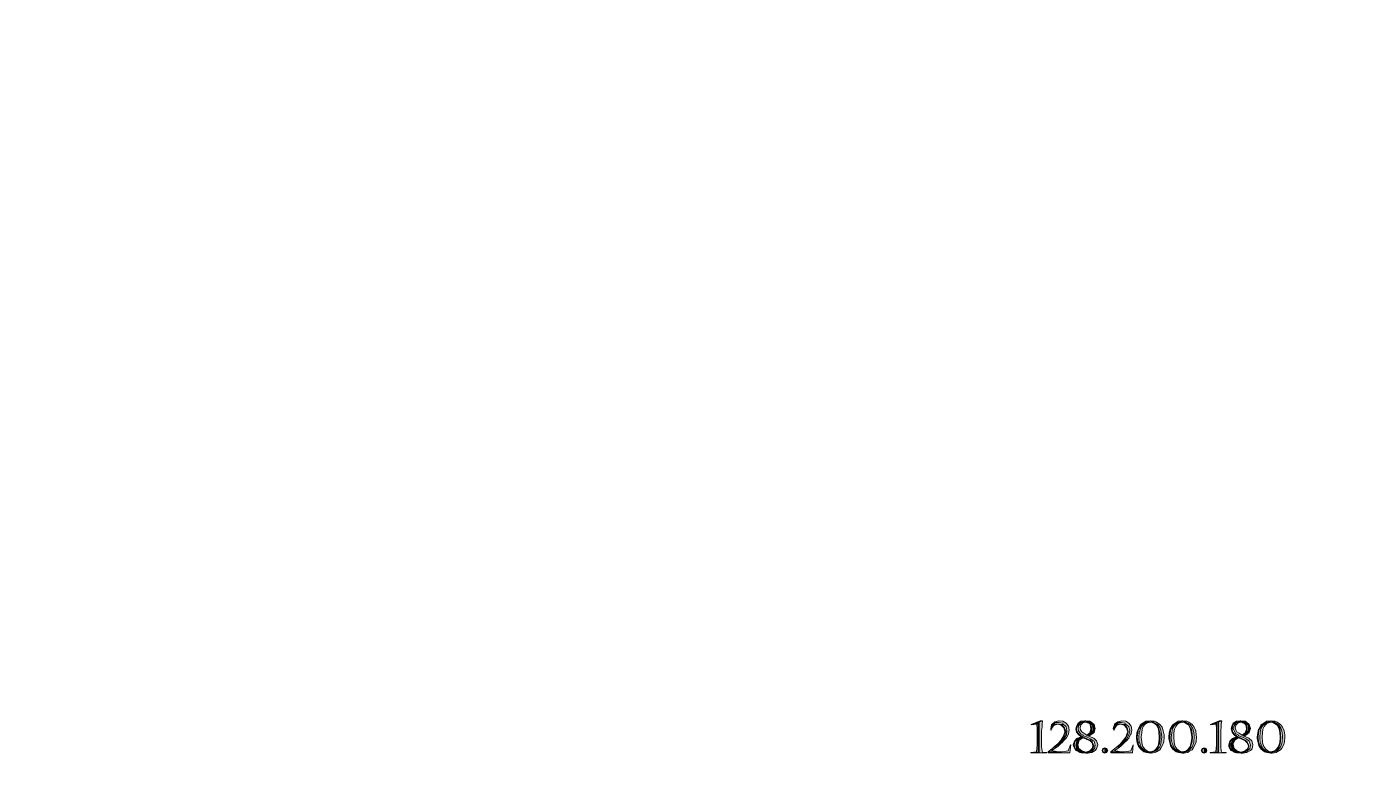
# Model space of a CAD drawing. Header units: inches. Extents: x -55000 to 163233, y -55008 to 54992.
# Drawn here: x 8183 to 11078, y -13892 to -12268 of the extents above; entities that cross this region are included whole.
import ezdxf

# ---------------------------------------------------------------- set-up
doc = ezdxf.new("R2010")
doc.units = ezdxf.units.IN
doc.header["$MEASUREMENT"] = 0
doc.linetypes.add('ACAD_ISO07W100', pattern=[3, 0, -3])
doc.layers.get('0').update_dxf_attribs({"color": 20, "linetype": 'ACAD_ISO07W100'})
doc.layers.add('L10D0 Abs', color=4, linetype='Continuous')

msp = doc.modelspace()

# ---------------------------------------------------------------- hatches: boundary and pattern name
at = {"layer": 'L10D0 Abs', "transparency": 33554483}
h = msp.add_hatch(color=256, dxfattribs=at)
h.dxf.hatch_style = 1
h.paths.add_polyline_path([(10373.34833, -13764.41294), (10366.44692, -13767.00096), (10366.44692, -13831.70168), (10363.85889, -13831.70168), (10348.33072, -13832.56435), (10348.33072, -13833.42703), (10382.83777, -13833.42703), (10382.83777, -13832.56435), (10373.34833, -13831.70168), (10372.48565, -13829.11365), (10371.62298, -13820.48689), (10371.62298, -13810.99745), (10371.62298, -13798.05731), (10371.62298, -13795.46928), (10371.62298, -13785.97984), (10372.48565, -13777.35308), (10372.48565, -13771.31434)])
h = msp.add_hatch(color=256, dxfattribs=at)
h.dxf.hatch_style = 1
h.paths.add_polyline_path([(10363.85889, -13767.86364), (10361.27086, -13771.31434), (10362.13354, -13780.80378), (10362.13354, -13789.43054), (10362.13354, -13801.50801), (10362.13354, -13806.68407), (10362.13354, -13816.17351), (10361.27086, -13823.07492), (10360.40819, -13830.839), (10348.33072, -13832.56435), (10363.85889, -13831.70168)], flags=17)
h = msp.add_hatch(color=256, dxfattribs=at)
h.dxf.hatch_style = 1
h.paths.add_polyline_path([(10373.34833, -13764.41294), (10368.17227, -13764.41294), (10349.1934, -13772.17702), (10349.1934, -13773.0397), (10361.27086, -13771.31434), (10363.85889, -13767.86364), (10366.44692, -13767.00096)], flags=17)
h = msp.add_hatch(color=256, dxfattribs=at)
h.dxf.hatch_style = 1
h.paths.add_polyline_path([(10406.9927, -13770.45167), (10406.9927, -13771.31434), (10413.89411, -13773.90237), (10419.07017, -13779.07843), (10421.6582, -13787.70519), (10420.79552, -13791.1559), (10417.34482, -13799.78266), (10413.03143, -13806.68407), (10406.13003, -13813.58548), (10400.09129, -13818.76154), (10394.91524, -13823.93759), (10389.73918, -13827.3883), (10385.4258, -13830.839), (10414.75679, -13830.839), (10406.9927, -13830.839), (10400.95397, -13829.97633), (10396.64059, -13829.11365), (10393.18988, -13828.25097), (10400.09129, -13823.93759), (10400.95397, -13820.48689), (10406.9927, -13814.44815), (10413.03143, -13808.40942), (10415.61946, -13804.95872), (10420.79552, -13797.19463), (10421.6582, -13795.46928), (10423.38355, -13787.70519), (10423.38355, -13786.84252), (10420.79552, -13779.07843), (10414.75679, -13772.17702)])
h = msp.add_hatch(color=256, dxfattribs=at)
h.dxf.hatch_style = 1
h.paths.add_polyline_path([(10400.09129, -13766.13829), (10394.05256, -13771.31434), (10393.18988, -13772.17702), (10391.46453, -13780.80378), (10393.18988, -13777.35308), (10394.05256, -13775.62773), (10400.09129, -13769.58899), (10407.85538, -13767.86364)])
h = msp.add_hatch(color=256, dxfattribs=at)
h.dxf.hatch_style = 1
h.paths.add_polyline_path([(10406.9927, -13770.45167), (10399.22862, -13772.17702), (10394.05256, -13777.35308), (10393.18988, -13777.35308), (10391.46453, -13780.80378), (10391.46453, -13782.52914), (10391.46453, -13784.25449), (10392.32721, -13784.25449), (10392.32721, -13782.52914), (10396.64059, -13775.62773), (10398.36594, -13773.90237), (10406.9927, -13771.31434)], flags=17)
h = msp.add_hatch(color=256, dxfattribs=at)
h.dxf.hatch_style = 1
h.paths.add_polyline_path([(10409.58073, -13764.41294), (10408.71805, -13764.41294), (10400.09129, -13766.13829), (10407.85538, -13767.86364), (10416.48214, -13769.58899), (10417.34482, -13770.45167), (10423.38355, -13776.4904), (10424.24623, -13777.35308), (10425.97158, -13785.97984), (10425.1089, -13793.74393), (10425.1089, -13794.6066), (10419.93284, -13802.37069), (10419.07017, -13804.09604), (10413.03143, -13810.99745), (10408.71805, -13814.44815), (10400.95397, -13820.48689), (10400.09129, -13823.93759), (10406.9927, -13818.76154), (10410.44341, -13815.31083), (10417.34482, -13809.2721), (10418.20749, -13808.40942), (10424.24623, -13801.50801), (10425.1089, -13800.64534), (10429.42228, -13792.88125), (10429.42228, -13792.01857), (10431.14763, -13783.39181), (10429.42228, -13775.62773), (10424.24623, -13769.58899), (10417.34482, -13765.27561)])
h = msp.add_hatch(color=256, dxfattribs=at)
h.dxf.hatch_style = 1
h.paths.add_polyline_path([(10464.79201, -13764.41294), (10456.16524, -13765.27561), (10450.12651, -13769.58899), (10446.67581, -13775.62773), (10444.95045, -13781.66646), (10446.67581, -13788.56787), (10450.98919, -13793.74393), (10457.02792, -13798.91998), (10456.16524, -13798.91998), (10457.8906, -13799.78266), (10458.75327, -13799.78266), (10460.47863, -13800.64534), (10467.38003, -13804.09604), (10476.0068, -13807.54674), (10480.32018, -13811.86013), (10482.04553, -13817.89886), (10480.32018, -13823.93759), (10475.14412, -13829.11365), (10466.51736, -13831.70168), (10472.55609, -13831.70168), (10480.32018, -13827.3883), (10481.18285, -13826.52562), (10483.77088, -13817.89886), (10483.77088, -13817.03618), (10480.32018, -13809.2721), (10476.0068, -13805.82139), (10467.38003, -13802.37069), (10466.51736, -13801.50801), (10458.75327, -13798.05731), (10451.85186, -13792.88125), (10448.40116, -13787.70519), (10446.67581, -13781.66646), (10446.67581, -13780.80378), (10450.12651, -13772.17702), (10457.02792, -13767.00096), (10464.79201, -13765.27561)])
h = msp.add_hatch(color=256, dxfattribs=at)
h.dxf.hatch_style = 1
h.paths.add_polyline_path([(10464.79201, -13765.27561), (10463.92933, -13766.13829), (10456.16524, -13768.72632), (10450.98919, -13774.76505), (10450.12651, -13780.80378), (10450.98919, -13785.97984), (10455.30257, -13792.01857), (10461.3413, -13795.46928), (10461.3413, -13796.33195), (10469.96806, -13799.78266), (10477.73215, -13804.09604), (10482.90821, -13807.54674), (10484.63356, -13808.40942), (10487.22159, -13817.03618), (10485.49623, -13823.93759), (10480.32018, -13829.97633), (10478.59483, -13830.839), (10469.96806, -13832.56435), (10461.3413, -13832.56435), (10457.02792, -13833.42703), (10466.51736, -13834.28971), (10470.83074, -13834.28971), (10479.4575, -13832.56435), (10487.22159, -13828.25097), (10489.80962, -13824.80027), (10492.39764, -13816.17351), (10492.39764, -13815.31083), (10489.80962, -13807.54674), (10483.77088, -13801.50801), (10482.04553, -13800.64534), (10473.41877, -13797.19463), (10470.83074, -13796.33195), (10470.83074, -13795.46928), (10469.10539, -13795.46928), (10462.20398, -13791.1559), (10457.8906, -13787.70519), (10455.30257, -13783.39181), (10454.43989, -13779.07843), (10456.16524, -13773.0397), (10460.47863, -13768.72632), (10466.51736, -13767.00096), (10469.10539, -13766.13829), (10469.10539, -13765.27561)])
h = msp.add_hatch(color=256, dxfattribs=at)
h.dxf.hatch_style = 1
h.paths.add_polyline_path([(10466.51736, -13764.41294), (10464.79201, -13764.41294), (10464.79201, -13765.27561), (10469.10539, -13765.27561), (10471.69342, -13766.13829), (10478.59483, -13770.45167), (10480.32018, -13773.0397), (10482.90821, -13781.66646), (10482.90821, -13784.25449), (10478.59483, -13791.1559), (10470.83074, -13796.33195), (10473.41877, -13797.19463), (10476.0068, -13795.46928), (10483.77088, -13790.29322), (10484.63356, -13789.43054), (10487.22159, -13780.80378), (10484.63356, -13772.17702), (10477.73215, -13766.13829), (10475.14412, -13765.27561)])
h = msp.add_hatch(color=256, dxfattribs=at)
h.dxf.hatch_style = 1
h.paths.add_polyline_path([(10469.10539, -13766.13829), (10466.51736, -13767.00096), (10467.38003, -13767.00096), (10475.14412, -13770.45167), (10476.0068, -13773.0397), (10477.73215, -13781.66646), (10477.73215, -13782.52914), (10475.14412, -13790.29322), (10469.10539, -13795.46928), (10470.83074, -13795.46928), (10476.0068, -13792.01857), (10478.59483, -13787.70519), (10479.4575, -13781.66646), (10479.4575, -13779.94111), (10476.86947, -13771.31434), (10476.0068, -13770.45167)], flags=17)
h = msp.add_hatch(color=256, dxfattribs=at)
h.dxf.hatch_style = 1
h.paths.add_polyline_path([(10541.57019, -13770.45167), (10541.57019, -13771.31434), (10549.33427, -13773.90237), (10554.51033, -13779.07843), (10557.09836, -13787.70519), (10556.23568, -13791.1559), (10552.78498, -13799.78266), (10547.60892, -13806.68407), (10541.57019, -13813.58548), (10535.53145, -13818.76154), (10529.49272, -13823.93759), (10525.17934, -13827.3883), (10520.86596, -13830.839), (10549.33427, -13830.839), (10541.57019, -13830.839), (10535.53145, -13829.97633), (10531.21807, -13829.11365), (10528.63004, -13828.25097), (10535.53145, -13823.93759), (10536.39413, -13820.48689), (10535.53145, -13820.48689), (10542.43286, -13814.44815), (10548.4716, -13808.40942), (10551.05962, -13804.95872), (10555.37301, -13797.19463), (10556.23568, -13795.46928), (10557.96103, -13787.70519), (10557.96103, -13786.84252), (10556.23568, -13779.07843), (10550.19695, -13772.17702)])
h = msp.add_hatch(color=256, dxfattribs=at)
h.dxf.hatch_style = 1
h.paths.add_polyline_path([(10535.53145, -13766.13829), (10528.63004, -13771.31434), (10528.63004, -13772.17702), (10526.04202, -13780.80378), (10528.63004, -13777.35308), (10529.49272, -13775.62773), (10535.53145, -13769.58899), (10543.29554, -13767.86364)])
h = msp.add_hatch(color=256, dxfattribs=at)
h.dxf.hatch_style = 1
h.paths.add_polyline_path([(10541.57019, -13770.45167), (10533.8061, -13772.17702), (10528.63004, -13777.35308), (10526.04202, -13780.80378), (10526.90469, -13782.52914), (10526.90469, -13784.25449), (10527.76737, -13784.25449), (10527.76737, -13782.52914), (10532.08075, -13775.62773), (10533.8061, -13773.90237), (10541.57019, -13771.31434)], flags=17)
h = msp.add_hatch(color=256, dxfattribs=at)
h.dxf.hatch_style = 1
h.paths.add_polyline_path([(10544.15822, -13764.41294), (10535.53145, -13766.13829), (10543.29554, -13767.86364), (10551.05962, -13769.58899), (10551.9223, -13770.45167), (10558.82371, -13776.4904), (10559.68639, -13777.35308), (10561.41174, -13785.97984), (10559.68639, -13793.74393), (10559.68639, -13794.6066), (10555.37301, -13802.37069), (10554.51033, -13804.09604), (10547.60892, -13810.99745), (10543.29554, -13814.44815), (10536.39413, -13820.48689), (10535.53145, -13823.93759), (10542.43286, -13818.76154), (10545.88357, -13815.31083), (10551.9223, -13809.2721), (10553.64765, -13808.40942), (10559.68639, -13801.50801), (10559.68639, -13800.64534), (10563.99977, -13792.88125), (10564.86244, -13792.01857), (10565.72512, -13783.39181), (10564.86244, -13775.62773), (10559.68639, -13769.58899), (10552.78498, -13765.27561)])
h = msp.add_hatch(color=256, dxfattribs=at)
h.dxf.hatch_style = 1
h.paths.add_polyline_path([(10605.40822, -13764.41294), (10595.91879, -13765.27561), (10594.19343, -13766.13829), (10586.42935, -13771.31434), (10583.84132, -13773.90237), (10579.52794, -13782.52914), (10576.93991, -13790.29322), (10576.07723, -13799.78266), (10576.07723, -13803.23336), (10577.80259, -13811.86013), (10580.39062, -13819.62421), (10585.56667, -13825.66294), (10591.60541, -13830.839), (10597.64414, -13832.56435), (10606.2709, -13834.28971), (10607.99625, -13834.28971), (10603.68287, -13833.42703), (10597.64414, -13831.70168), (10589.88005, -13828.25097), (10585.56667, -13823.93759), (10581.25329, -13817.03618), (10578.66526, -13809.2721), (10577.80259, -13799.78266), (10578.66526, -13790.29322), (10580.39062, -13782.52914), (10582.97864, -13779.07843), (10588.1547, -13772.17702), (10588.1547, -13771.31434), (10595.91879, -13767.00096), (10603.68287, -13765.27561)])
h = msp.add_hatch(color=256, dxfattribs=at)
h.dxf.hatch_style = 1
h.paths.add_polyline_path([(10606.2709, -13764.41294), (10605.40822, -13764.41294), (10603.68287, -13765.27561), (10603.68287, -13766.13829), (10602.8202, -13766.13829), (10594.19343, -13769.58899), (10587.29202, -13774.76505), (10584.704, -13780.80378), (10582.11597, -13789.43054), (10581.25329, -13799.78266), (10581.25329, -13802.37069), (10582.11597, -13810.99745), (10582.97864, -13812.7228), (10586.42935, -13821.34956), (10587.29202, -13822.21224), (10593.33076, -13828.25097), (10595.05611, -13829.11365), (10603.68287, -13832.56435), (10603.68287, -13833.42703), (10607.99625, -13832.56435), (10607.99625, -13831.70168), (10611.44696, -13830.839), (10606.2709, -13830.839), (10601.95752, -13830.839), (10594.19343, -13825.66294), (10589.88005, -13819.62421), (10587.29202, -13811.86013), (10587.29202, -13809.2721), (10586.42935, -13799.78266), (10586.42935, -13798.91998), (10587.29202, -13790.29322), (10588.1547, -13782.52914), (10590.74273, -13776.4904), (10594.19343, -13772.17702), (10597.64414, -13769.58899), (10606.2709, -13767.00096), (10607.99625, -13766.13829), (10607.99625, -13765.27561), (10614.89766, -13765.27561)])
h = msp.add_hatch(color=256, dxfattribs=at)
h.dxf.hatch_style = 1
h.paths.add_polyline_path([(10614.89766, -13765.27561), (10607.99625, -13765.27561), (10611.44696, -13766.13829), (10619.21104, -13770.45167), (10621.79907, -13772.17702), (10626.97513, -13779.94111), (10627.83781, -13781.66646), (10629.56316, -13789.43054), (10630.42583, -13798.91998), (10630.42583, -13799.78266), (10629.56316, -13808.40942), (10629.56316, -13810.13477), (10626.97513, -13818.76154), (10626.11245, -13820.48689), (10620.07372, -13827.3883), (10616.62301, -13829.97633), (10607.99625, -13832.56435), (10603.68287, -13833.42703), (10607.99625, -13834.28971), (10616.62301, -13832.56435), (10619.21104, -13830.839), (10626.11245, -13826.52562), (10628.70048, -13823.07492), (10633.01386, -13815.31083), (10634.73921, -13809.2721), (10635.60189, -13799.78266), (10635.60189, -13794.6066), (10633.87654, -13785.97984), (10631.28851, -13778.21575), (10626.11245, -13772.17702), (10619.21104, -13767.00096)])
h = msp.add_hatch(color=256, dxfattribs=at)
h.dxf.hatch_style = 1
h.paths.add_polyline_path([(10607.99625, -13766.13829), (10606.2709, -13767.00096), (10609.72161, -13767.86364), (10617.48569, -13772.17702), (10619.21104, -13773.90237), (10623.52442, -13782.52914), (10624.3871, -13789.43054), (10625.24978, -13798.91998), (10625.24978, -13801.50801), (10624.3871, -13810.13477), (10624.3871, -13810.99745), (10621.79907, -13819.62421), (10617.48569, -13825.66294), (10614.03499, -13829.11365), (10606.2709, -13830.839), (10611.44696, -13830.839), (10618.34837, -13826.52562), (10620.9364, -13823.93759), (10625.24978, -13816.17351), (10626.11245, -13809.2721), (10626.97513, -13799.78266), (10626.97513, -13792.88125), (10625.24978, -13784.25449), (10624.3871, -13780.80378), (10620.07372, -13773.0397), (10616.62301, -13769.58899)], flags=17)
h = msp.add_hatch(color=256, dxfattribs=at)
h.dxf.hatch_style = 1
h.paths.add_polyline_path([(10674.42232, -13764.41294), (10665.79556, -13765.27561), (10664.07021, -13766.13829), (10656.30612, -13771.31434), (10653.71809, -13773.90237), (10648.54203, -13782.52914), (10646.81668, -13790.29322), (10645.95401, -13799.78266), (10645.95401, -13803.23336), (10647.67936, -13811.86013), (10650.26739, -13819.62421), (10654.58077, -13825.66294), (10661.48218, -13830.839), (10666.65823, -13832.56435), (10675.285, -13834.28971), (10677.87302, -13834.28971), (10673.55964, -13833.42703), (10667.52091, -13831.70168), (10659.75682, -13828.25097), (10655.44344, -13823.93759), (10651.13006, -13817.03618), (10648.54203, -13809.2721), (10647.67936, -13799.78266), (10648.54203, -13790.29322), (10650.26739, -13782.52914), (10651.99274, -13779.07843), (10657.1688, -13772.17702), (10658.03147, -13771.31434), (10665.79556, -13767.00096), (10673.55964, -13765.27561)])
h = msp.add_hatch(color=256, dxfattribs=at)
h.dxf.hatch_style = 1
h.paths.add_polyline_path([(10676.14767, -13764.41294), (10674.42232, -13764.41294), (10673.55964, -13765.27561), (10673.55964, -13766.13829), (10671.83429, -13766.13829), (10664.07021, -13769.58899), (10657.1688, -13774.76505), (10653.71809, -13780.80378), (10651.99274, -13789.43054), (10651.13006, -13799.78266), (10651.13006, -13802.37069), (10651.99274, -13810.99745), (10652.85541, -13812.7228), (10656.30612, -13821.34956), (10656.30612, -13822.21224), (10663.20753, -13828.25097), (10664.93288, -13829.11365), (10673.55964, -13832.56435), (10673.55964, -13833.42703), (10677.87302, -13832.56435), (10677.87302, -13831.70168), (10680.46105, -13830.839), (10675.285, -13830.839), (10671.83429, -13830.839), (10664.07021, -13825.66294), (10659.75682, -13819.62421), (10657.1688, -13811.86013), (10657.1688, -13809.2721), (10656.30612, -13799.78266), (10656.30612, -13798.91998), (10656.30612, -13790.29322), (10658.03147, -13782.52914), (10660.6195, -13776.4904), (10664.07021, -13772.17702), (10667.52091, -13769.58899), (10675.285, -13767.00096), (10677.87302, -13766.13829), (10677.87302, -13765.27561), (10684.77443, -13765.27561)])
h = msp.add_hatch(color=256, dxfattribs=at)
h.dxf.hatch_style = 1
h.paths.add_polyline_path([(10684.77443, -13765.27561), (10677.87302, -13765.27561), (10681.32373, -13766.13829), (10689.08781, -13770.45167), (10691.67584, -13772.17702), (10696.8519, -13779.94111), (10697.71458, -13781.66646), (10699.43993, -13789.43054), (10700.30261, -13798.91998), (10700.30261, -13799.78266), (10699.43993, -13808.40942), (10699.43993, -13810.13477), (10696.8519, -13818.76154), (10695.98922, -13820.48689), (10689.95049, -13827.3883), (10686.49979, -13829.97633), (10677.87302, -13832.56435), (10673.55964, -13833.42703), (10677.87302, -13834.28971), (10686.49979, -13832.56435), (10688.22514, -13830.839), (10695.98922, -13826.52562), (10698.57725, -13823.07492), (10702.89063, -13815.31083), (10704.61599, -13809.2721), (10705.47866, -13799.78266), (10704.61599, -13794.6066), (10703.75331, -13785.97984), (10700.30261, -13778.21575), (10695.98922, -13772.17702), (10689.08781, -13767.00096)])
h = msp.add_hatch(color=256, dxfattribs=at)
h.dxf.hatch_style = 1
h.paths.add_polyline_path([(10677.87302, -13766.13829), (10675.285, -13767.00096), (10679.59838, -13767.86364), (10686.49979, -13772.17702), (10689.08781, -13773.90237), (10692.53852, -13782.52914), (10694.26387, -13789.43054), (10695.12655, -13798.91998), (10695.12655, -13801.50801), (10694.26387, -13810.13477), (10694.26387, -13810.99745), (10691.67584, -13819.62421), (10687.36246, -13825.66294), (10683.91176, -13829.11365), (10675.285, -13830.839), (10680.46105, -13830.839), (10688.22514, -13826.52562), (10690.81317, -13823.93759), (10694.26387, -13816.17351), (10695.98922, -13809.2721), (10696.8519, -13799.78266), (10695.98922, -13792.88125), (10695.12655, -13784.25449), (10693.4012, -13780.80378), (10689.08781, -13773.0397), (10686.49979, -13769.58899)], flags=17)
h = msp.add_hatch(color=256, dxfattribs=at)
h.dxf.hatch_style = 1
h.paths.add_polyline_path([(10759.82726, -13764.41294), (10752.92585, -13767.00096), (10752.92585, -13831.70168), (10750.33782, -13831.70168), (10734.80965, -13832.56435), (10734.80965, -13833.42703), (10769.3167, -13833.42703), (10769.3167, -13832.56435), (10759.82726, -13831.70168), (10758.96459, -13829.11365), (10758.10191, -13820.48689), (10758.10191, -13810.99745), (10758.10191, -13798.05731), (10758.10191, -13795.46928), (10758.10191, -13785.97984), (10758.96459, -13777.35308), (10758.96459, -13771.31434)])
h = msp.add_hatch(color=256, dxfattribs=at)
h.dxf.hatch_style = 1
h.paths.add_polyline_path([(10750.33782, -13767.86364), (10747.7498, -13771.31434), (10748.61247, -13780.80378), (10748.61247, -13789.43054), (10748.61247, -13801.50801), (10748.61247, -13806.68407), (10748.61247, -13816.17351), (10747.7498, -13823.07492), (10746.88712, -13830.839), (10734.80965, -13832.56435), (10750.33782, -13831.70168)], flags=17)
h = msp.add_hatch(color=256, dxfattribs=at)
h.dxf.hatch_style = 1
h.paths.add_polyline_path([(10759.82726, -13764.41294), (10754.6512, -13764.41294), (10735.67233, -13772.17702), (10735.67233, -13773.0397), (10747.7498, -13771.31434), (10750.33782, -13767.86364), (10752.92585, -13767.00096)], flags=17)
h = msp.add_hatch(color=256, dxfattribs=at)
h.dxf.hatch_style = 1
h.paths.add_polyline_path([(10800.37304, -13764.41294), (10791.74628, -13765.27561), (10784.84487, -13769.58899), (10781.39417, -13775.62773), (10780.53149, -13781.66646), (10782.25684, -13788.56787), (10785.70755, -13793.74393), (10791.74628, -13798.91998), (10790.8836, -13798.91998), (10793.47163, -13799.78266), (10795.19699, -13800.64534), (10802.96107, -13804.09604), (10810.72516, -13807.54674), (10815.03854, -13811.86013), (10817.62657, -13817.89886), (10815.90121, -13823.93759), (10810.72516, -13829.11365), (10802.0984, -13831.70168), (10808.13713, -13831.70168), (10815.03854, -13827.3883), (10815.90121, -13826.52562), (10818.48924, -13817.89886), (10818.48924, -13817.03618), (10815.03854, -13809.2721), (10810.72516, -13805.82139), (10802.96107, -13802.37069), (10802.0984, -13801.50801), (10793.47163, -13798.05731), (10787.4329, -13792.88125), (10783.11952, -13787.70519), (10782.25684, -13781.66646), (10782.25684, -13780.80378), (10784.84487, -13772.17702), (10791.74628, -13767.00096), (10799.51037, -13765.27561)])
h = msp.add_hatch(color=256, dxfattribs=at)
h.dxf.hatch_style = 1
h.paths.add_polyline_path([(10799.51037, -13765.27561), (10799.51037, -13766.13829), (10790.8836, -13768.72632), (10786.57022, -13774.76505), (10784.84487, -13780.80378), (10786.57022, -13785.97984), (10790.02093, -13792.01857), (10796.05966, -13795.46928), (10796.05966, -13796.33195), (10804.68642, -13799.78266), (10813.31319, -13804.09604), (10818.48924, -13807.54674), (10819.35192, -13808.40942), (10821.93995, -13817.03618), (10820.21459, -13823.93759), (10815.03854, -13829.97633), (10814.17586, -13830.839), (10804.68642, -13832.56435), (10796.05966, -13832.56435), (10791.74628, -13833.42703), (10801.23572, -13834.28971), (10806.41178, -13834.28971), (10814.17586, -13832.56435), (10821.93995, -13828.25097), (10825.39065, -13824.80027), (10827.116, -13816.17351), (10827.116, -13815.31083), (10824.52798, -13807.54674), (10818.48924, -13801.50801), (10816.76389, -13800.64534), (10808.13713, -13797.19463), (10806.41178, -13796.33195), (10805.5491, -13795.46928), (10803.82375, -13795.46928), (10797.78501, -13791.1559), (10792.60896, -13787.70519), (10790.02093, -13783.39181), (10789.15825, -13779.07843), (10790.8836, -13773.0397), (10795.19699, -13768.72632), (10801.23572, -13767.00096), (10803.82375, -13766.13829), (10803.82375, -13765.27561)])
h = msp.add_hatch(color=256, dxfattribs=at)
h.dxf.hatch_style = 1
h.paths.add_polyline_path([(10801.23572, -13764.41294), (10800.37304, -13764.41294), (10799.51037, -13765.27561), (10803.82375, -13765.27561), (10806.41178, -13766.13829), (10814.17586, -13770.45167), (10815.90121, -13773.0397), (10817.62657, -13781.66646), (10817.62657, -13784.25449), (10814.17586, -13791.1559), (10806.41178, -13796.33195), (10808.13713, -13797.19463), (10811.58783, -13795.46928), (10818.48924, -13790.29322), (10819.35192, -13789.43054), (10821.93995, -13780.80378), (10819.35192, -13772.17702), (10812.45051, -13766.13829), (10810.72516, -13765.27561)])
h = msp.add_hatch(color=256, dxfattribs=at)
h.dxf.hatch_style = 1
h.paths.add_polyline_path([(10803.82375, -13766.13829), (10801.23572, -13767.00096), (10802.0984, -13767.00096), (10809.86248, -13770.45167), (10811.58783, -13773.0397), (10813.31319, -13781.66646), (10813.31319, -13782.52914), (10810.72516, -13790.29322), (10803.82375, -13795.46928), (10805.5491, -13795.46928), (10810.72516, -13792.01857), (10814.17586, -13787.70519), (10815.03854, -13781.66646), (10815.03854, -13779.94111), (10812.45051, -13771.31434), (10811.58783, -13770.45167)], flags=17)
h = msp.add_hatch(color=256, dxfattribs=at)
h.dxf.hatch_style = 1
h.paths.add_polyline_path([(10865.93643, -13764.41294), (10856.44699, -13765.27561), (10854.72164, -13766.13829), (10846.95756, -13771.31434), (10844.36953, -13773.90237), (10840.05615, -13782.52914), (10839.19347, -13782.52914), (10837.46812, -13790.29322), (10836.60544, -13799.78266), (10836.60544, -13803.23336), (10838.33079, -13811.86013), (10840.91882, -13819.62421), (10845.2322, -13825.66294), (10852.13361, -13830.839), (10857.30967, -13832.56435), (10865.93643, -13834.28971), (10868.52446, -13834.28971), (10864.21108, -13833.42703), (10858.17235, -13831.70168), (10850.40826, -13828.25097), (10846.09488, -13823.93759), (10841.7815, -13817.03618), (10839.19347, -13809.2721), (10838.33079, -13799.78266), (10839.19347, -13790.29322), (10840.91882, -13782.52914), (10842.64418, -13779.07843), (10847.82023, -13772.17702), (10848.68291, -13771.31434), (10856.44699, -13767.00096), (10864.21108, -13765.27561)])
h = msp.add_hatch(color=256, dxfattribs=at)
h.dxf.hatch_style = 1
h.paths.add_polyline_path([(10866.79911, -13764.41294), (10865.93643, -13764.41294), (10864.21108, -13765.27561), (10864.21108, -13766.13829), (10862.48573, -13766.13829), (10854.72164, -13769.58899), (10847.82023, -13774.76505), (10844.36953, -13780.80378), (10842.64418, -13789.43054), (10841.7815, -13799.78266), (10841.7815, -13802.37069), (10842.64418, -13810.99745), (10843.50685, -13812.7228), (10846.95756, -13821.34956), (10846.95756, -13822.21224), (10853.85897, -13828.25097), (10855.58432, -13829.11365), (10864.21108, -13832.56435), (10864.21108, -13833.42703), (10868.52446, -13832.56435), (10868.52446, -13831.70168), (10871.97517, -13830.839), (10865.93643, -13830.839), (10862.48573, -13830.839), (10854.72164, -13825.66294), (10850.40826, -13819.62421), (10847.82023, -13811.86013), (10847.82023, -13809.2721), (10846.95756, -13799.78266), (10846.95756, -13798.91998), (10847.82023, -13790.29322), (10848.68291, -13782.52914), (10851.27094, -13776.4904), (10854.72164, -13772.17702), (10858.17235, -13769.58899), (10865.93643, -13767.00096), (10868.52446, -13766.13829), (10868.52446, -13765.27561), (10875.42587, -13765.27561)])
h = msp.add_hatch(color=256, dxfattribs=at)
h.dxf.hatch_style = 1
h.paths.add_polyline_path([(10875.42587, -13765.27561), (10868.52446, -13765.27561), (10871.97517, -13766.13829), (10879.73925, -13770.45167), (10882.32728, -13772.17702), (10887.50334, -13779.94111), (10888.36601, -13781.66646), (10890.09137, -13789.43054), (10890.95404, -13798.91998), (10890.95404, -13799.78266), (10890.09137, -13808.40942), (10890.09137, -13810.13477), (10887.50334, -13818.76154), (10886.64066, -13820.48689), (10880.60193, -13827.3883), (10877.15122, -13829.97633), (10868.52446, -13832.56435), (10864.21108, -13833.42703), (10868.52446, -13834.28971), (10877.15122, -13832.56435), (10879.73925, -13830.839), (10886.64066, -13826.52562), (10889.22869, -13823.07492), (10893.54207, -13815.31083), (10895.26742, -13809.2721), (10896.1301, -13799.78266), (10896.1301, -13794.6066), (10894.40475, -13785.97984), (10890.95404, -13778.21575), (10886.64066, -13772.17702), (10879.73925, -13767.00096)])
h = msp.add_hatch(color=256, dxfattribs=at)
h.dxf.hatch_style = 1
h.paths.add_polyline_path([(10868.52446, -13766.13829), (10865.93643, -13767.00096), (10870.24981, -13767.86364), (10877.15122, -13772.17702), (10879.73925, -13773.90237), (10884.05263, -13782.52914), (10884.91531, -13789.43054), (10885.77799, -13798.91998), (10885.77799, -13801.50801), (10884.91531, -13810.13477), (10884.91531, -13810.99745), (10882.32728, -13819.62421), (10878.0139, -13825.66294), (10874.56319, -13829.11365), (10865.93643, -13830.839), (10871.97517, -13830.839), (10878.87658, -13826.52562), (10881.4646, -13823.93759), (10884.91531, -13816.17351), (10886.64066, -13809.2721), (10887.50334, -13799.78266), (10886.64066, -13792.88125), (10885.77799, -13784.25449), (10884.91531, -13780.80378), (10879.73925, -13773.0397), (10877.15122, -13769.58899)], flags=17)
h = msp.add_hatch(color=256, dxfattribs=at)
h.dxf.hatch_style = 1
h.paths.add_polyline_path([(10456.16524, -13798.91998), (10447.53848, -13802.37069), (10442.36243, -13808.40942), (10439.7744, -13816.17351), (10440.63707, -13820.48689), (10444.95045, -13828.25097), (10445.81313, -13828.25097), (10453.57722, -13832.56435), (10457.02792, -13833.42703), (10461.3413, -13832.56435), (10459.61595, -13832.56435), (10450.98919, -13829.97633), (10444.08778, -13823.93759), (10441.49975, -13816.17351), (10444.08778, -13808.40942), (10449.26383, -13802.37069), (10457.8906, -13799.78266)])
h = msp.add_hatch(color=256, dxfattribs=at)
h.dxf.hatch_style = 1
h.paths.add_polyline_path([(10458.75327, -13799.78266), (10454.43989, -13800.64534), (10448.40116, -13806.68407), (10447.53848, -13807.54674), (10444.95045, -13816.17351), (10446.67581, -13823.07492), (10451.85186, -13829.11365), (10452.71454, -13829.97633), (10461.3413, -13832.56435), (10469.96806, -13832.56435), (10472.55609, -13831.70168), (10466.51736, -13831.70168), (10457.8906, -13829.11365), (10451.85186, -13823.93759), (10449.26383, -13816.17351), (10450.12651, -13813.58548), (10452.71454, -13805.82139), (10460.47863, -13800.64534)])
h = msp.add_hatch(color=256, dxfattribs=at)
h.dxf.hatch_style = 1
h.paths.add_polyline_path([(10790.8836, -13798.91998), (10783.11952, -13802.37069), (10777.08079, -13808.40942), (10775.35543, -13816.17351), (10775.35543, -13820.48689), (10779.66881, -13828.25097), (10780.53149, -13828.25097), (10788.29558, -13832.56435), (10791.74628, -13833.42703), (10796.05966, -13832.56435), (10794.33431, -13832.56435), (10785.70755, -13829.97633), (10778.80614, -13823.93759), (10777.08079, -13816.17351), (10778.80614, -13808.40942), (10784.84487, -13802.37069), (10793.47163, -13799.78266)])
h = msp.add_hatch(color=256, dxfattribs=at)
h.dxf.hatch_style = 1
h.paths.add_polyline_path([(10793.47163, -13799.78266), (10790.02093, -13800.64534), (10783.11952, -13806.68407), (10782.25684, -13807.54674), (10779.66881, -13816.17351), (10781.39417, -13823.07492), (10787.4329, -13829.11365), (10787.4329, -13829.97633), (10796.05966, -13832.56435), (10804.68642, -13832.56435), (10808.13713, -13831.70168), (10802.0984, -13831.70168), (10801.23572, -13831.70168), (10792.60896, -13829.11365), (10786.57022, -13823.93759), (10784.84487, -13816.17351), (10784.84487, -13813.58548), (10788.29558, -13805.82139), (10795.19699, -13800.64534)])
h = msp.add_hatch(color=256, dxfattribs=at)
h.dxf.hatch_style = 1
h.paths.add_polyline_path([(10434.59834, -13816.17351), (10433.73566, -13816.17351), (10428.55961, -13829.11365), (10424.24623, -13829.97633), (10414.75679, -13830.839), (10385.4258, -13830.839), (10385.4258, -13833.42703), (10432.01031, -13833.42703)])
h = msp.add_hatch(color=256, dxfattribs=at)
h.dxf.hatch_style = 1
h.paths.add_polyline_path([(10507.92582, -13822.21224), (10503.61243, -13823.93759), (10501.88708, -13828.25097), (10503.61243, -13832.56435), (10507.92582, -13834.28971), (10507.92582, -13832.56435), (10504.47511, -13830.839), (10503.61243, -13828.25097), (10504.47511, -13825.66294), (10507.92582, -13823.93759)])
h = msp.add_hatch(color=256, dxfattribs=at)
h.dxf.hatch_style = 1
h.paths.add_polyline_path([(10507.92582, -13822.21224), (10507.92582, -13823.93759), (10507.92582, -13832.56435), (10507.92582, -13834.28971), (10512.2392, -13832.56435), (10513.96455, -13828.25097), (10512.2392, -13823.93759)])
h = msp.add_hatch(color=256, dxfattribs=at)
h.dxf.hatch_style = 1
h.paths.add_polyline_path([(10569.17582, -13816.17351), (10563.99977, -13829.11365), (10559.68639, -13829.97633), (10549.33427, -13830.839), (10520.86596, -13830.839), (10520.86596, -13833.42703), (10567.45047, -13833.42703)])
h = msp.add_hatch(color=256, dxfattribs=at)
h.dxf.hatch_style = 1
h.paths.add_polyline_path([(10721.86951, -13822.21224), (10717.55613, -13823.93759), (10715.83078, -13828.25097), (10717.55613, -13832.56435), (10721.86951, -13834.28971), (10721.86951, -13832.56435), (10718.4188, -13830.839), (10717.55613, -13828.25097), (10718.4188, -13825.66294), (10721.86951, -13823.93759)])
h = msp.add_hatch(color=256, dxfattribs=at)
h.dxf.hatch_style = 1
h.paths.add_polyline_path([(10721.86951, -13822.21224), (10721.86951, -13823.93759), (10721.86951, -13832.56435), (10721.86951, -13834.28971), (10726.18289, -13832.56435), (10727.90824, -13828.25097), (10726.18289, -13823.93759)])

# ---------------------------------------------------------------- linework, layer by layer
msp.add_circle((-19.81589, 126.61364), 50874.56217)
at = {"layer": 'L10D0 Abs', "color": 4, "lineweight": 0}
for points in [[(10373.34833, -13764.41294), (10366.44692, -13767.00096), (10366.44692, -13831.70168), (10363.85889, -13831.70168), (10348.33072, -13832.56435), (10348.33072, -13833.42703), (10382.83777, -13833.42703), (10382.83777, -13832.56435), (10373.34833, -13831.70168), (10372.48565, -13829.11365), (10371.62298, -13820.48689), (10371.62298, -13810.99745), (10371.62298, -13798.05731), (10371.62298, -13795.46928), (10371.62298, -13785.97984), (10372.48565, -13777.35308), (10372.48565, -13771.31434)], [(10363.85889, -13767.86364), (10361.27086, -13771.31434), (10361.27086, -13771.31434), (10362.13354, -13780.80378), (10362.13354, -13780.80378), (10362.13354, -13789.43054), (10362.13354, -13801.50801), (10362.13354, -13806.68407), (10362.13354, -13816.17351), (10361.27086, -13823.07492), (10360.40819, -13830.839), (10348.33072, -13832.56435), (10363.85889, -13831.70168)], [(10373.34833, -13764.41294), (10368.17227, -13764.41294), (10349.1934, -13772.17702), (10349.1934, -13773.0397), (10361.27086, -13771.31434), (10363.85889, -13767.86364), (10366.44692, -13767.00096)], [(10406.9927, -13770.45167), (10406.9927, -13771.31434), (10413.89411, -13773.90237), (10419.07017, -13779.07843), (10421.6582, -13787.70519), (10420.79552, -13791.1559), (10417.34482, -13799.78266), (10413.03143, -13806.68407), (10406.13003, -13813.58548), (10400.09129, -13818.76154), (10394.91524, -13823.93759), (10389.73918, -13827.3883), (10385.4258, -13830.839), (10414.75679, -13830.839), (10406.9927, -13830.839), (10400.95397, -13829.97633), (10396.64059, -13829.11365), (10393.18988, -13828.25097), (10400.09129, -13823.93759), (10400.95397, -13820.48689), (10400.95397, -13820.48689), (10406.9927, -13814.44815), (10413.03143, -13808.40942), (10415.61946, -13804.95872), (10420.79552, -13797.19463), (10421.6582, -13795.46928), (10423.38355, -13787.70519), (10423.38355, -13786.84252), (10420.79552, -13779.07843), (10414.75679, -13772.17702)], [(10400.09129, -13766.13829), (10394.05256, -13771.31434), (10393.18988, -13772.17702), (10391.46453, -13780.80378), (10393.18988, -13777.35308), (10394.05256, -13775.62773), (10400.09129, -13769.58899), (10407.85538, -13767.86364)], [(10406.9927, -13770.45167), (10399.22862, -13772.17702), (10394.05256, -13777.35308), (10393.18988, -13777.35308), (10391.46453, -13780.80378), (10391.46453, -13782.52914), (10391.46453, -13784.25449), (10392.32721, -13784.25449), (10392.32721, -13782.52914), (10396.64059, -13775.62773), (10398.36594, -13773.90237), (10406.9927, -13771.31434)], [(10409.58073, -13764.41294), (10408.71805, -13764.41294), (10400.09129, -13766.13829), (10407.85538, -13767.86364), (10416.48214, -13769.58899), (10417.34482, -13770.45167), (10423.38355, -13776.4904), (10424.24623, -13777.35308), (10425.97158, -13785.97984), (10425.1089, -13793.74393), (10425.1089, -13794.6066), (10419.93284, -13802.37069), (10419.07017, -13804.09604), (10413.03143, -13810.99745), (10408.71805, -13814.44815), (10400.95397, -13820.48689), (10400.09129, -13823.93759), (10406.9927, -13818.76154), (10410.44341, -13815.31083), (10417.34482, -13809.2721), (10418.20749, -13808.40942), (10424.24623, -13801.50801), (10425.1089, -13800.64534), (10429.42228, -13792.88125), (10429.42228, -13792.01857), (10431.14763, -13783.39181), (10429.42228, -13775.62773), (10424.24623, -13769.58899), (10417.34482, -13765.27561)], [(10464.79201, -13764.41294), (10456.16524, -13765.27561), (10450.12651, -13769.58899), (10446.67581, -13775.62773), (10444.95045, -13781.66646), (10446.67581, -13788.56787), (10450.98919, -13793.74393), (10457.02792, -13798.91998), (10456.16524, -13798.91998), (10457.8906, -13799.78266), (10458.75327, -13799.78266), (10460.47863, -13800.64534), (10467.38003, -13804.09604), (10476.0068, -13807.54674), (10480.32018, -13811.86013), (10482.04553, -13817.89886), (10480.32018, -13823.93759), (10475.14412, -13829.11365), (10475.14412, -13829.11365), (10466.51736, -13831.70168), (10472.55609, -13831.70168), (10480.32018, -13827.3883), (10481.18285, -13826.52562), (10483.77088, -13817.89886), (10483.77088, -13817.03618), (10480.32018, -13809.2721), (10476.0068, -13805.82139), (10467.38003, -13802.37069), (10466.51736, -13801.50801), (10458.75327, -13798.05731), (10451.85186, -13792.88125), (10448.40116, -13787.70519), (10446.67581, -13781.66646), (10446.67581, -13780.80378), (10450.12651, -13772.17702), (10450.12651, -13772.17702), (10457.02792, -13767.00096), (10464.79201, -13765.27561)], [(10464.79201, -13765.27561), (10464.79201, -13765.27561), (10463.92933, -13766.13829), (10456.16524, -13768.72632), (10450.98919, -13774.76505), (10450.12651, -13780.80378), (10450.98919, -13785.97984), (10455.30257, -13792.01857), (10461.3413, -13795.46928), (10461.3413, -13796.33195), (10469.96806, -13799.78266), (10469.96806, -13799.78266), (10477.73215, -13804.09604), (10482.90821, -13807.54674), (10484.63356, -13808.40942), (10487.22159, -13817.03618), (10485.49623, -13823.93759), (10480.32018, -13829.97633), (10478.59483, -13830.839), (10469.96806, -13832.56435), (10461.3413, -13832.56435), (10457.02792, -13833.42703), (10466.51736, -13834.28971), (10470.83074, -13834.28971), (10479.4575, -13832.56435), (10487.22159, -13828.25097), (10489.80962, -13824.80027), (10492.39764, -13816.17351), (10492.39764, -13815.31083), (10489.80962, -13807.54674), (10483.77088, -13801.50801), (10482.04553, -13800.64534), (10473.41877, -13797.19463), (10473.41877, -13797.19463), (10470.83074, -13796.33195), (10470.83074, -13795.46928), (10469.10539, -13795.46928), (10462.20398, -13791.1559), (10457.8906, -13787.70519), (10455.30257, -13783.39181), (10454.43989, -13779.07843), (10456.16524, -13773.0397), (10460.47863, -13768.72632), (10466.51736, -13767.00096), (10469.10539, -13766.13829), (10469.10539, -13765.27561)], [(10466.51736, -13764.41294), (10464.79201, -13764.41294), (10464.79201, -13765.27561), (10469.10539, -13765.27561), (10471.69342, -13766.13829), (10478.59483, -13770.45167), (10480.32018, -13773.0397), (10482.90821, -13781.66646), (10482.90821, -13784.25449), (10478.59483, -13791.1559), (10470.83074, -13796.33195), (10473.41877, -13797.19463), (10476.0068, -13795.46928), (10483.77088, -13790.29322), (10484.63356, -13789.43054), (10487.22159, -13780.80378), (10487.22159, -13780.80378), (10484.63356, -13772.17702), (10484.63356, -13772.17702), (10477.73215, -13766.13829), (10475.14412, -13765.27561)], [(10469.10539, -13766.13829), (10466.51736, -13767.00096), (10467.38003, -13767.00096), (10475.14412, -13770.45167), (10476.0068, -13773.0397), (10477.73215, -13781.66646), (10477.73215, -13782.52914), (10475.14412, -13790.29322), (10469.10539, -13795.46928), (10470.83074, -13795.46928), (10476.0068, -13792.01857), (10478.59483, -13787.70519), (10479.4575, -13781.66646), (10479.4575, -13779.94111), (10476.86947, -13771.31434), (10476.0068, -13770.45167)], [(10541.57019, -13770.45167), (10541.57019, -13771.31434), (10549.33427, -13773.90237), (10554.51033, -13779.07843), (10557.09836, -13787.70519), (10556.23568, -13791.1559), (10552.78498, -13799.78266), (10547.60892, -13806.68407), (10541.57019, -13813.58548), (10535.53145, -13818.76154), (10529.49272, -13823.93759), (10525.17934, -13827.3883), (10520.86596, -13830.839), (10549.33427, -13830.839), (10541.57019, -13830.839), (10535.53145, -13829.97633), (10531.21807, -13829.11365), (10528.63004, -13828.25097), (10535.53145, -13823.93759), (10536.39413, -13820.48689), (10535.53145, -13820.48689), (10542.43286, -13814.44815), (10548.4716, -13808.40942), (10551.05962, -13804.95872), (10555.37301, -13797.19463), (10556.23568, -13795.46928), (10557.96103, -13787.70519), (10557.96103, -13786.84252), (10556.23568, -13779.07843), (10550.19695, -13772.17702)], [(10535.53145, -13766.13829), (10528.63004, -13771.31434), (10528.63004, -13772.17702), (10526.04202, -13780.80378), (10528.63004, -13777.35308), (10529.49272, -13775.62773), (10535.53145, -13769.58899), (10543.29554, -13767.86364)], [(10541.57019, -13770.45167), (10533.8061, -13772.17702), (10528.63004, -13777.35308), (10528.63004, -13777.35308), (10526.04202, -13780.80378), (10526.90469, -13782.52914), (10526.90469, -13784.25449), (10527.76737, -13784.25449), (10527.76737, -13782.52914), (10532.08075, -13775.62773), (10533.8061, -13773.90237), (10541.57019, -13771.31434)], [(10544.15822, -13764.41294), (10544.15822, -13764.41294), (10535.53145, -13766.13829), (10543.29554, -13767.86364), (10551.05962, -13769.58899), (10551.9223, -13770.45167), (10558.82371, -13776.4904), (10559.68639, -13777.35308), (10561.41174, -13785.97984), (10559.68639, -13793.74393), (10559.68639, -13794.6066), (10555.37301, -13802.37069), (10554.51033, -13804.09604), (10547.60892, -13810.99745), (10543.29554, -13814.44815), (10536.39413, -13820.48689), (10535.53145, -13823.93759), (10542.43286, -13818.76154), (10545.88357, -13815.31083), (10551.9223, -13809.2721), (10553.64765, -13808.40942), (10559.68639, -13801.50801), (10559.68639, -13800.64534), (10563.99977, -13792.88125), (10564.86244, -13792.01857), (10565.72512, -13783.39181), (10564.86244, -13775.62773), (10559.68639, -13769.58899), (10552.78498, -13765.27561)], [(10605.40822, -13764.41294), (10595.91879, -13765.27561), (10594.19343, -13766.13829), (10586.42935, -13771.31434), (10583.84132, -13773.90237), (10579.52794, -13782.52914), (10579.52794, -13782.52914), (10576.93991, -13790.29322), (10576.07723, -13799.78266), (10576.07723, -13803.23336), (10577.80259, -13811.86013), (10580.39062, -13819.62421), (10585.56667, -13825.66294), (10591.60541, -13830.839), (10597.64414, -13832.56435), (10606.2709, -13834.28971), (10607.99625, -13834.28971), (10603.68287, -13833.42703), (10597.64414, -13831.70168), (10589.88005, -13828.25097), (10585.56667, -13823.93759), (10581.25329, -13817.03618), (10578.66526, -13809.2721), (10577.80259, -13799.78266), (10578.66526, -13790.29322), (10580.39062, -13782.52914), (10582.97864, -13779.07843), (10588.1547, -13772.17702), (10588.1547, -13771.31434), (10595.91879, -13767.00096), (10603.68287, -13765.27561)], [(10606.2709, -13764.41294), (10605.40822, -13764.41294), (10603.68287, -13765.27561), (10603.68287, -13766.13829), (10602.8202, -13766.13829), (10594.19343, -13769.58899), (10587.29202, -13774.76505), (10584.704, -13780.80378), (10582.11597, -13789.43054), (10581.25329, -13799.78266), (10581.25329, -13802.37069), (10582.11597, -13810.99745), (10582.97864, -13812.7228), (10586.42935, -13821.34956), (10587.29202, -13822.21224), (10593.33076, -13828.25097), (10595.05611, -13829.11365), (10603.68287, -13832.56435), (10603.68287, -13833.42703), (10607.99625, -13832.56435), (10607.99625, -13831.70168), (10611.44696, -13830.839), (10606.2709, -13830.839), (10601.95752, -13830.839), (10594.19343, -13825.66294), (10589.88005, -13819.62421), (10587.29202, -13811.86013), (10587.29202, -13809.2721), (10586.42935, -13799.78266), (10586.42935, -13798.91998), (10587.29202, -13790.29322), (10588.1547, -13782.52914), (10590.74273, -13776.4904), (10594.19343, -13772.17702), (10597.64414, -13769.58899), (10606.2709, -13767.00096), (10607.99625, -13766.13829), (10607.99625, -13765.27561), (10614.89766, -13765.27561)], [(10614.89766, -13765.27561), (10607.99625, -13765.27561), (10611.44696, -13766.13829), (10619.21104, -13770.45167), (10621.79907, -13772.17702), (10626.97513, -13779.94111), (10627.83781, -13781.66646), (10629.56316, -13789.43054), (10630.42583, -13798.91998), (10630.42583, -13799.78266), (10629.56316, -13808.40942), (10629.56316, -13810.13477), (10626.97513, -13818.76154), (10626.11245, -13820.48689), (10620.07372, -13827.3883), (10616.62301, -13829.97633), (10607.99625, -13832.56435), (10603.68287, -13833.42703), (10607.99625, -13834.28971), (10616.62301, -13832.56435), (10619.21104, -13830.839), (10626.11245, -13826.52562), (10628.70048, -13823.07492), (10633.01386, -13815.31083), (10634.73921, -13809.2721), (10635.60189, -13799.78266), (10635.60189, -13794.6066), (10633.87654, -13785.97984), (10631.28851, -13778.21575), (10626.11245, -13772.17702), (10619.21104, -13767.00096)], [(10607.99625, -13766.13829), (10606.2709, -13767.00096), (10609.72161, -13767.86364), (10617.48569, -13772.17702), (10619.21104, -13773.90237), (10623.52442, -13782.52914), (10624.3871, -13789.43054), (10625.24978, -13798.91998), (10625.24978, -13801.50801), (10624.3871, -13810.13477), (10624.3871, -13810.99745), (10621.79907, -13819.62421), (10617.48569, -13825.66294), (10614.03499, -13829.11365), (10606.2709, -13830.839), (10611.44696, -13830.839), (10618.34837, -13826.52562), (10620.9364, -13823.93759), (10625.24978, -13816.17351), (10626.11245, -13809.2721), (10626.97513, -13799.78266), (10626.97513, -13792.88125), (10625.24978, -13784.25449), (10624.3871, -13780.80378), (10620.07372, -13773.0397), (10616.62301, -13769.58899)], [(10674.42232, -13764.41294), (10665.79556, -13765.27561), (10664.07021, -13766.13829), (10656.30612, -13771.31434), (10653.71809, -13773.90237), (10648.54203, -13782.52914), (10648.54203, -13782.52914), (10646.81668, -13790.29322), (10645.95401, -13799.78266), (10645.95401, -13803.23336), (10647.67936, -13811.86013), (10650.26739, -13819.62421), (10654.58077, -13825.66294), (10661.48218, -13830.839), (10666.65823, -13832.56435), (10675.285, -13834.28971), (10677.87302, -13834.28971), (10673.55964, -13833.42703), (10667.52091, -13831.70168), (10659.75682, -13828.25097), (10655.44344, -13823.93759), (10651.13006, -13817.03618), (10648.54203, -13809.2721), (10647.67936, -13799.78266), (10648.54203, -13790.29322), (10650.26739, -13782.52914), (10651.99274, -13779.07843), (10657.1688, -13772.17702), (10658.03147, -13771.31434), (10665.79556, -13767.00096), (10673.55964, -13765.27561)], [(10676.14767, -13764.41294), (10674.42232, -13764.41294), (10673.55964, -13765.27561), (10673.55964, -13766.13829), (10671.83429, -13766.13829), (10664.07021, -13769.58899), (10657.1688, -13774.76505), (10653.71809, -13780.80378), (10651.99274, -13789.43054), (10651.13006, -13799.78266), (10651.13006, -13802.37069), (10651.99274, -13810.99745), (10652.85541, -13812.7228), (10656.30612, -13821.34956), (10656.30612, -13822.21224), (10663.20753, -13828.25097), (10664.93288, -13829.11365), (10673.55964, -13832.56435), (10673.55964, -13833.42703), (10677.87302, -13832.56435), (10677.87302, -13831.70168), (10680.46105, -13830.839), (10675.285, -13830.839), (10671.83429, -13830.839), (10664.07021, -13825.66294), (10659.75682, -13819.62421), (10657.1688, -13811.86013), (10657.1688, -13809.2721), (10656.30612, -13799.78266), (10656.30612, -13798.91998), (10656.30612, -13790.29322), (10658.03147, -13782.52914), (10660.6195, -13776.4904), (10664.07021, -13772.17702), (10667.52091, -13769.58899), (10675.285, -13767.00096), (10677.87302, -13766.13829), (10677.87302, -13765.27561), (10684.77443, -13765.27561)], [(10684.77443, -13765.27561), (10677.87302, -13765.27561), (10681.32373, -13766.13829), (10689.08781, -13770.45167), (10691.67584, -13772.17702), (10696.8519, -13779.94111), (10697.71458, -13781.66646), (10699.43993, -13789.43054), (10700.30261, -13798.91998), (10700.30261, -13799.78266), (10699.43993, -13808.40942), (10699.43993, -13810.13477), (10696.8519, -13818.76154), (10695.98922, -13820.48689), (10689.95049, -13827.3883), (10686.49979, -13829.97633), (10677.87302, -13832.56435), (10673.55964, -13833.42703), (10677.87302, -13834.28971), (10686.49979, -13832.56435), (10688.22514, -13830.839), (10695.98922, -13826.52562), (10698.57725, -13823.07492), (10702.89063, -13815.31083), (10704.61599, -13809.2721), (10705.47866, -13799.78266), (10704.61599, -13794.6066), (10703.75331, -13785.97984), (10700.30261, -13778.21575), (10695.98922, -13772.17702), (10689.08781, -13767.00096)], [(10677.87302, -13766.13829), (10675.285, -13767.00096), (10679.59838, -13767.86364), (10686.49979, -13772.17702), (10689.08781, -13773.90237), (10692.53852, -13782.52914), (10694.26387, -13789.43054), (10695.12655, -13798.91998), (10695.12655, -13801.50801), (10694.26387, -13810.13477), (10694.26387, -13810.99745), (10691.67584, -13819.62421), (10687.36246, -13825.66294), (10683.91176, -13829.11365), (10675.285, -13830.839), (10680.46105, -13830.839), (10688.22514, -13826.52562), (10690.81317, -13823.93759), (10694.26387, -13816.17351), (10695.98922, -13809.2721), (10696.8519, -13799.78266), (10695.98922, -13792.88125), (10695.12655, -13784.25449), (10693.4012, -13780.80378), (10689.08781, -13773.0397), (10686.49979, -13769.58899)], [(10759.82726, -13764.41294), (10752.92585, -13767.00096), (10752.92585, -13831.70168), (10750.33782, -13831.70168), (10734.80965, -13832.56435), (10734.80965, -13833.42703), (10769.3167, -13833.42703), (10769.3167, -13832.56435), (10759.82726, -13831.70168), (10758.96459, -13829.11365), (10758.10191, -13820.48689), (10758.10191, -13810.99745), (10758.10191, -13798.05731), (10758.10191, -13795.46928), (10758.10191, -13785.97984), (10758.96459, -13777.35308), (10758.96459, -13771.31434)], [(10750.33782, -13767.86364), (10747.7498, -13771.31434), (10747.7498, -13771.31434), (10748.61247, -13780.80378), (10748.61247, -13780.80378), (10748.61247, -13789.43054), (10748.61247, -13801.50801), (10748.61247, -13806.68407), (10748.61247, -13816.17351), (10747.7498, -13823.07492), (10746.88712, -13830.839), (10734.80965, -13832.56435), (10750.33782, -13831.70168)], [(10759.82726, -13764.41294), (10754.6512, -13764.41294), (10735.67233, -13772.17702), (10735.67233, -13773.0397), (10747.7498, -13771.31434), (10750.33782, -13767.86364), (10752.92585, -13767.00096)], [(10800.37304, -13764.41294), (10791.74628, -13765.27561), (10784.84487, -13769.58899), (10781.39417, -13775.62773), (10780.53149, -13781.66646), (10782.25684, -13788.56787), (10785.70755, -13793.74393), (10791.74628, -13798.91998), (10790.8836, -13798.91998), (10793.47163, -13799.78266), (10793.47163, -13799.78266), (10795.19699, -13800.64534), (10802.96107, -13804.09604), (10810.72516, -13807.54674), (10815.03854, -13811.86013), (10817.62657, -13817.89886), (10815.90121, -13823.93759), (10810.72516, -13829.11365), (10810.72516, -13829.11365), (10802.0984, -13831.70168), (10808.13713, -13831.70168), (10815.03854, -13827.3883), (10815.90121, -13826.52562), (10818.48924, -13817.89886), (10818.48924, -13817.03618), (10815.03854, -13809.2721), (10810.72516, -13805.82139), (10802.96107, -13802.37069), (10802.0984, -13801.50801), (10793.47163, -13798.05731), (10787.4329, -13792.88125), (10783.11952, -13787.70519), (10782.25684, -13781.66646), (10782.25684, -13780.80378), (10784.84487, -13772.17702), (10784.84487, -13772.17702), (10791.74628, -13767.00096), (10799.51037, -13765.27561)], [(10799.51037, -13765.27561), (10799.51037, -13765.27561), (10799.51037, -13766.13829), (10790.8836, -13768.72632), (10786.57022, -13774.76505), (10784.84487, -13780.80378), (10786.57022, -13785.97984), (10790.02093, -13792.01857), (10796.05966, -13795.46928), (10796.05966, -13796.33195), (10804.68642, -13799.78266), (10804.68642, -13799.78266), (10813.31319, -13804.09604), (10818.48924, -13807.54674), (10819.35192, -13808.40942), (10821.93995, -13817.03618), (10820.21459, -13823.93759), (10815.03854, -13829.97633), (10814.17586, -13830.839), (10804.68642, -13832.56435), (10796.05966, -13832.56435), (10791.74628, -13833.42703), (10801.23572, -13834.28971), (10806.41178, -13834.28971), (10814.17586, -13832.56435), (10821.93995, -13828.25097), (10825.39065, -13824.80027), (10827.116, -13816.17351), (10827.116, -13815.31083), (10824.52798, -13807.54674), (10818.48924, -13801.50801), (10816.76389, -13800.64534), (10808.13713, -13797.19463), (10808.13713, -13797.19463), (10806.41178, -13796.33195), (10805.5491, -13795.46928), (10803.82375, -13795.46928), (10797.78501, -13791.1559), (10792.60896, -13787.70519), (10790.02093, -13783.39181), (10789.15825, -13779.07843), (10790.8836, -13773.0397), (10795.19699, -13768.72632), (10801.23572, -13767.00096), (10803.82375, -13766.13829), (10803.82375, -13765.27561)], [(10801.23572, -13764.41294), (10800.37304, -13764.41294), (10799.51037, -13765.27561), (10803.82375, -13765.27561), (10806.41178, -13766.13829), (10814.17586, -13770.45167), (10815.90121, -13773.0397), (10817.62657, -13781.66646), (10817.62657, -13784.25449), (10814.17586, -13791.1559), (10806.41178, -13796.33195), (10808.13713, -13797.19463), (10811.58783, -13795.46928), (10818.48924, -13790.29322), (10819.35192, -13789.43054), (10821.93995, -13780.80378), (10821.93995, -13780.80378), (10819.35192, -13772.17702), (10819.35192, -13772.17702), (10812.45051, -13766.13829), (10810.72516, -13765.27561)], [(10803.82375, -13766.13829), (10801.23572, -13767.00096), (10802.0984, -13767.00096), (10809.86248, -13770.45167), (10811.58783, -13773.0397), (10813.31319, -13781.66646), (10813.31319, -13782.52914), (10810.72516, -13790.29322), (10803.82375, -13795.46928), (10805.5491, -13795.46928), (10810.72516, -13792.01857), (10814.17586, -13787.70519), (10815.03854, -13781.66646), (10815.03854, -13779.94111), (10812.45051, -13771.31434), (10811.58783, -13770.45167)], [(10865.93643, -13764.41294), (10856.44699, -13765.27561), (10854.72164, -13766.13829), (10846.95756, -13771.31434), (10844.36953, -13773.90237), (10840.05615, -13782.52914), (10839.19347, -13782.52914), (10837.46812, -13790.29322), (10836.60544, -13799.78266), (10836.60544, -13803.23336), (10838.33079, -13811.86013), (10840.91882, -13819.62421), (10845.2322, -13825.66294), (10852.13361, -13830.839), (10857.30967, -13832.56435), (10865.93643, -13834.28971), (10868.52446, -13834.28971), (10864.21108, -13833.42703), (10858.17235, -13831.70168), (10850.40826, -13828.25097), (10846.09488, -13823.93759), (10841.7815, -13817.03618), (10839.19347, -13809.2721), (10838.33079, -13799.78266), (10839.19347, -13790.29322), (10840.91882, -13782.52914), (10842.64418, -13779.07843), (10847.82023, -13772.17702), (10848.68291, -13771.31434), (10856.44699, -13767.00096), (10864.21108, -13765.27561)], [(10866.79911, -13764.41294), (10865.93643, -13764.41294), (10864.21108, -13765.27561), (10864.21108, -13766.13829), (10862.48573, -13766.13829), (10854.72164, -13769.58899), (10847.82023, -13774.76505), (10844.36953, -13780.80378), (10842.64418, -13789.43054), (10841.7815, -13799.78266), (10841.7815, -13802.37069), (10842.64418, -13810.99745), (10843.50685, -13812.7228), (10846.95756, -13821.34956), (10846.95756, -13822.21224), (10853.85897, -13828.25097), (10855.58432, -13829.11365), (10864.21108, -13832.56435), (10864.21108, -13833.42703), (10868.52446, -13832.56435), (10868.52446, -13831.70168), (10871.97517, -13830.839), (10865.93643, -13830.839), (10862.48573, -13830.839), (10854.72164, -13825.66294), (10850.40826, -13819.62421), (10847.82023, -13811.86013), (10847.82023, -13809.2721), (10846.95756, -13799.78266), (10846.95756, -13798.91998), (10847.82023, -13790.29322), (10848.68291, -13782.52914), (10851.27094, -13776.4904), (10854.72164, -13772.17702), (10858.17235, -13769.58899), (10865.93643, -13767.00096), (10868.52446, -13766.13829), (10868.52446, -13765.27561), (10875.42587, -13765.27561)], [(10875.42587, -13765.27561), (10868.52446, -13765.27561), (10871.97517, -13766.13829), (10879.73925, -13770.45167), (10882.32728, -13772.17702), (10887.50334, -13779.94111), (10888.36601, -13781.66646), (10890.09137, -13789.43054), (10890.95404, -13798.91998), (10890.95404, -13799.78266), (10890.09137, -13808.40942), (10890.09137, -13810.13477), (10887.50334, -13818.76154), (10886.64066, -13820.48689), (10880.60193, -13827.3883), (10877.15122, -13829.97633), (10868.52446, -13832.56435), (10864.21108, -13833.42703), (10868.52446, -13834.28971), (10877.15122, -13832.56435), (10879.73925, -13830.839), (10886.64066, -13826.52562), (10889.22869, -13823.07492), (10893.54207, -13815.31083), (10895.26742, -13809.2721), (10896.1301, -13799.78266), (10896.1301, -13794.6066), (10894.40475, -13785.97984), (10890.95404, -13778.21575), (10886.64066, -13772.17702), (10879.73925, -13767.00096)], [(10868.52446, -13766.13829), (10865.93643, -13767.00096), (10870.24981, -13767.86364), (10877.15122, -13772.17702), (10879.73925, -13773.90237), (10884.05263, -13782.52914), (10884.91531, -13789.43054), (10885.77799, -13798.91998), (10885.77799, -13801.50801), (10884.91531, -13810.13477), (10884.91531, -13810.99745), (10882.32728, -13819.62421), (10878.0139, -13825.66294), (10874.56319, -13829.11365), (10865.93643, -13830.839), (10871.97517, -13830.839), (10878.87658, -13826.52562), (10881.4646, -13823.93759), (10884.91531, -13816.17351), (10886.64066, -13809.2721), (10887.50334, -13799.78266), (10886.64066, -13792.88125), (10885.77799, -13784.25449), (10884.91531, -13780.80378), (10879.73925, -13773.0397), (10877.15122, -13769.58899)], [(10456.16524, -13798.91998), (10447.53848, -13802.37069), (10442.36243, -13808.40942), (10439.7744, -13816.17351), (10440.63707, -13820.48689), (10444.95045, -13828.25097), (10445.81313, -13828.25097), (10453.57722, -13832.56435), (10457.02792, -13833.42703), (10461.3413, -13832.56435), (10459.61595, -13832.56435), (10450.98919, -13829.97633), (10450.98919, -13829.97633), (10444.08778, -13823.93759), (10441.49975, -13816.17351), (10444.08778, -13808.40942), (10449.26383, -13802.37069), (10449.26383, -13802.37069), (10457.8906, -13799.78266)], [(10458.75327, -13799.78266), (10454.43989, -13800.64534), (10448.40116, -13806.68407), (10447.53848, -13807.54674), (10444.95045, -13816.17351), (10446.67581, -13823.07492), (10451.85186, -13829.11365), (10452.71454, -13829.97633), (10461.3413, -13832.56435), (10461.3413, -13832.56435), (10469.96806, -13832.56435), (10469.96806, -13832.56435), (10472.55609, -13831.70168), (10466.51736, -13831.70168), (10466.51736, -13831.70168), (10457.8906, -13829.11365), (10451.85186, -13823.93759), (10449.26383, -13816.17351), (10450.12651, -13813.58548), (10452.71454, -13805.82139), (10452.71454, -13805.82139), (10460.47863, -13800.64534)], [(10790.8836, -13798.91998), (10783.11952, -13802.37069), (10777.08079, -13808.40942), (10775.35543, -13816.17351), (10775.35543, -13820.48689), (10779.66881, -13828.25097), (10780.53149, -13828.25097), (10788.29558, -13832.56435), (10791.74628, -13833.42703), (10796.05966, -13832.56435), (10794.33431, -13832.56435), (10785.70755, -13829.97633), (10785.70755, -13829.97633), (10778.80614, -13823.93759), (10777.08079, -13816.17351), (10778.80614, -13808.40942), (10784.84487, -13802.37069), (10784.84487, -13802.37069), (10793.47163, -13799.78266)], [(10793.47163, -13799.78266), (10790.02093, -13800.64534), (10783.11952, -13806.68407), (10782.25684, -13807.54674), (10779.66881, -13816.17351), (10781.39417, -13823.07492), (10787.4329, -13829.11365), (10787.4329, -13829.97633), (10796.05966, -13832.56435), (10796.05966, -13832.56435), (10804.68642, -13832.56435), (10804.68642, -13832.56435), (10808.13713, -13831.70168), (10802.0984, -13831.70168), (10801.23572, -13831.70168), (10792.60896, -13829.11365), (10786.57022, -13823.93759), (10784.84487, -13816.17351), (10784.84487, -13813.58548), (10788.29558, -13805.82139), (10788.29558, -13805.82139), (10795.19699, -13800.64534)], [(10434.59834, -13816.17351), (10433.73566, -13816.17351), (10428.55961, -13829.11365), (10424.24623, -13829.97633), (10414.75679, -13830.839), (10385.4258, -13830.839), (10385.4258, -13833.42703), (10432.01031, -13833.42703)], [(10507.92582, -13822.21224), (10503.61243, -13823.93759), (10501.88708, -13828.25097), (10503.61243, -13832.56435), (10507.92582, -13834.28971), (10507.92582, -13832.56435), (10504.47511, -13830.839), (10503.61243, -13828.25097), (10504.47511, -13825.66294), (10507.92582, -13823.93759)], [(10507.92582, -13822.21224), (10507.92582, -13823.93759), (10507.92582, -13832.56435), (10507.92582, -13834.28971), (10512.2392, -13832.56435), (10513.96455, -13828.25097), (10512.2392, -13823.93759)], [(10569.17582, -13816.17351), (10569.17582, -13816.17351), (10563.99977, -13829.11365), (10559.68639, -13829.97633), (10549.33427, -13830.839), (10520.86596, -13830.839), (10520.86596, -13833.42703), (10567.45047, -13833.42703)], [(10721.86951, -13822.21224), (10717.55613, -13823.93759), (10715.83078, -13828.25097), (10717.55613, -13832.56435), (10721.86951, -13834.28971), (10721.86951, -13832.56435), (10718.4188, -13830.839), (10717.55613, -13828.25097), (10718.4188, -13825.66294), (10721.86951, -13823.93759)], [(10721.86951, -13822.21224), (10721.86951, -13823.93759), (10721.86951, -13832.56435), (10721.86951, -13834.28971), (10726.18289, -13832.56435), (10727.90824, -13828.25097), (10726.18289, -13823.93759)]]:
    msp.add_lwpolyline(points, close=True, dxfattribs=at)

doc.saveas('drawing.dxf')
